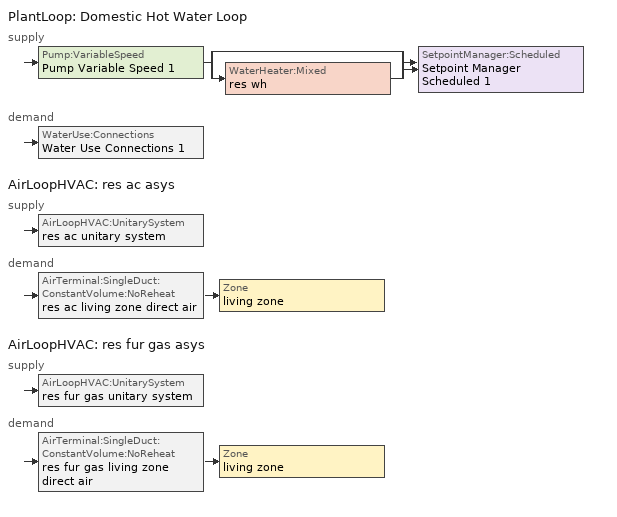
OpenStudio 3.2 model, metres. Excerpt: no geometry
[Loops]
PlantLoop 'Domestic Hot Water Loop'
 supply: Pump:VariableSpeed 'Pump Variable Speed 1' > split
  | bypass
  | WaterHeater:Mixed 'res wh'
  join > SetpointManager:Scheduled 'Setpoint Manager Scheduled 1'
 demand: WaterUse:Connections 'Water Use Connections 1'
AirLoopHVAC 'res ac asys'
 supply: AirLoopHVAC:UnitarySystem 'res ac unitary system'
 demand: AirTerminal:SingleDuct:ConstantVolume:NoReheat 'res ac living zone direct air' > Zone 'living zone'
AirLoopHVAC 'res fur gas asys'
 supply: AirLoopHVAC:UnitarySystem 'res fur gas unitary system'
 demand: AirTerminal:SingleDuct:ConstantVolume:NoReheat 'res fur gas living zone direct air' > Zone 'living zone'
[Sizing:Zone]
living zone: Zone Cooling Design Supply Air Temperature Input Method=SupplyAirTemperature; Zone Cooling Design Supply Air Temperature {C}=14; Zone Cooling Design Supply Air Temperature Difference {deltaC}=11.11; Zone Heating Design Supply Air Temperature Input Method=SupplyAirTemperature; Zone Heating Design Supply Air Temperature {C}=40; Zone Heating Design Supply Air Temperature Difference {deltaC}=11.11; Zone Cooling Design Supply Air Humidity Ratio {kg-H2O/kg-air}=0.0085; Zone Heating Design Supply Air Humidity Ratio {kg-H2O/kg-air}=0.008; Cooling Design Air Flow Method=DesignDay; Heating Design Air Flow Method=DesignDay; Account for Dedicated Outdoor Air System=No; Dedicated Outdoor Air System Control Strategy=NeutralSupplyAir; Dedicated Outdoor Air Low Setpoint Temperature for Design {C}=autosize; Dedicated Outdoor Air High Setpoint Temperature for Design {C}=autosize
[Zone equipment]
living zone: res ac living zone direct air, res fur gas living zone direct air
[PlantLoop]
Domestic Hot Water Loop: Glycol Concentration=0; Maximum Loop Flow Rate {m3/s}=0.01; Plant Loop Volume {m3}=0.003; Load Distribution Scheme=Optimal
[Sizing:Plant]
Domestic Hot Water Loop: Loop Type=Heating; Design Loop Exit Temperature {C}=51.6667; Loop Design Temperature Difference {deltaC}=5.55556; Sizing Option=NonCoincident; Zone Timesteps in Averaging Window=1; Coincident Sizing Factor Mode=None
[Pump:VariableSpeed]
Pump Variable Speed 1: Rated Flow Rate {m3/s}=0.01; Rated Pump Head {Pa}=1; Rated Power Consumption {W}=0; Motor Efficiency=1; Fraction of Motor Inefficiencies to Fluid Stream=0; Coefficient 1 of the Part Load Performance Curve=0; Coefficient 2 of the Part Load Performance Curve=1; Coefficient 3 of the Part Load Performance Curve=0; Coefficient 4 of the Part Load Performance Curve=0; Pump Control Type=Intermittent; Skin Loss Radiative Fraction=0.5; Design Power Sizing Method=PowerPerFlowPerPressure; Design Electric Power per Unit Flow Rate {W/(m3/s)}=348701.1; Design Shaft Power per Unit Flow Rate per Unit Head {W-s/m3-Pa}=1.28205; Design Minimum Flow Rate Fraction=0
[SetpointManager:Scheduled]
Setpoint Manager Scheduled 1: Control Variable=Temperature; Schedule=dhw temp
[WaterHeater:Mixed]
res wh: Tank Volume {m3}=0.107884; Setpoint Temperature Schedule=WH Setpoint Temp; Deadband Temperature Difference {deltaC}=2; Maximum Temperature Limit {C}=99; Heater Control Type=Cycle; Heater Maximum Capacity {W}=9964.42; Heater Minimum Capacity {W}=0; Heater Fuel Type=NaturalGas; Heater Thermal Efficiency=0.78894; Off Cycle Parasitic Fuel Consumption Rate {W}=1; Off Cycle Parasitic Fuel Type=Electricity; Off Cycle Parasitic Heat Fraction to Tank=0; On Cycle Parasitic Fuel Consumption Rate {W}=165; On Cycle Parasitic Fuel Type=Electricity; On Cycle Parasitic Heat Fraction to Tank=0; Ambient Temperature Indicator=ThermalZone; Ambient Temperature Thermal Zone=living zone; Off Cycle Loss Coefficient to Ambient Temperature {W/K}=2.3753; Off Cycle Loss Fraction to Thermal Zone=0.91; On Cycle Loss Coefficient to Ambient Temperature {W/K}=2.3753; On Cycle Loss Fraction to Thermal Zone=1; Use Side Effectiveness=1; Source Side Effectiveness=1; Use Side Design Flow Rate {m3/s}=autosize; Source Side Design Flow Rate {m3/s}=autosize; Indirect Water Heating Recovery Time {hr}=1.5; Source Side Flow Control Mode=IndirectHeatPrimarySetpoint
[WaterHeater:Sizing]
res wh: Design Mode=PeakDraw; Time Storage Can Meet Peak Draw {hr}=0.538503; Time for Tank Recovery {hr}=0; Nominal Tank Volume for Autosizing Plant Connections {m3}=1
[WaterUse:Connections]
Water Use Connections 1: Drain Water Heat Exchanger Type=None; Drain Water Heat Exchanger Destination=Plant; Water Use Equipment Name 1=res shower; Water Use Equipment Name 2=res sink; Water Use Equipment Name 3=res bath; Water Use Equipment Name 4=res shower dist; Water Use Equipment Name 5=res sink dist; Water Use Equipment Name 6=res bath dist; Water Use Equipment Name 7=res cw
[WaterUse:Equipment:Definition]
Name | Peak Flow Rate {m3/s} | Target Temperature Schedule
res shower | 9.68283e-05 | fixtures temperature schedule
res sink | 4.90575e-05 | fixtures temperature schedule
res bath | 0.000325778 | fixtures temperature schedule
res shower dist; res sink dist; res bath dist | 0 | fixtures temperature schedule
res cw | 6.03309e-06 | res cw temperature schedule
[OtherEquipment:Definition] Design Level Calculation Method=EquipmentLevel; Fraction Radiant=0; Fraction Lost=0
Name | Design Level {W} | Fraction Latent
res shower | 2783.71 | 0.486891
res sink | 492.286 | 0.311263
res bath | 4800.25 | 0
[EnergyManagementSystem:Sensor]
Name | Output Variable or Output Meter Index Key | Output Variable or Output Meter
res_shower_tout | res wh | Water Heater Use Side Outlet Temperature
res_af_1_tin_s | living zone | Zone Mean Air Temperature
res_af_1_tt_s | living zone | Zone Outdoor Air Drybulb Temperature
res_ds_res_fur_gas_asys_fan_rtf_s | res fur gas htg supply fan | Fan Runtime Fraction
res_ds_res_ac_asys_fan_rtf_s | res ac clg supply fan | Fan Runtime Fraction
res_ds_res_fur_gas_asys_win_s; res_ds_res_ac_asys_win_s | living zone | Zone Mean Air Humidity Ratio
[Coil:Cooling:DX:SingleSpeed]
res ac cooling coil: Availability Schedule=Always On Discrete; Rated Total Cooling Capacity {W}=9933.66; Rated Sensible Heat Ratio=0.740403; Rated COP {W/W}=4.76039; Rated Air Flow Rate {m3/s}=0.514693; Rated Evaporator Fan Power Per Volume Flow Rate {W/(m3/s)}=773.391; Total Cooling Capacity Function of Temperature Curve=Cool-Cap-fT1; Total Cooling Capacity Function of Flow Fraction Curve=Cool-Cap-fFF1; Energy Input Ratio Function of Temperature Curve=Cool-EIR-fT1; Energy Input Ratio Function of Flow Fraction Curve=Cool-EIR-fFF1; Part Load Fraction Correlation Curve=Cool-PLF-fPLR1; Minimum Outdoor Dry-Bulb Temperature for Compressor Operation {C}=-25; Nominal Time for Condensate Removal to Begin {s}=1000; Ratio of Initial Moisture Evaporation Rate and Steady State Latent Capacity=1.5; Maximum Cycling Rate {cycles/hr}=3; Latent Capacity Time Constant {s}=45; Condenser Type=AirCooled; Evaporative Condenser Effectiveness=0; Evaporative Condenser Air Flow Rate {m3/s}=Autosize; Evaporative Condenser Pump Rated Power Consumption {W}=Autosize; Crankcase Heater Capacity {W}=0; Maximum Outdoor Dry-Bulb Temperature for Crankcase Heater Operation {C}=12.7778; Basin Heater Capacity {W/K}=0; Basin Heater Setpoint Temperature {C}=10
[Fan:OnOff] Availability Schedule=Always On Discrete; Fan Total Efficiency=0.75; Pressure Rise {Pa}=794.58; Maximum Flow Rate {m3/s}=1.16666; Motor Efficiency=1; Motor In Airstream Fraction=1
Name | Fan Power Ratio Function of Speed Ratio Curve | Fan Efficiency Ratio Function of Speed Ratio Curve
res ac clg supply fan | Fan On Off Power Curve | Fan On Off Efficiency Curve
res fur gas htg supply fan | Fan On Off Power Curve 1 | Fan On Off Efficiency Curve 1
[AirLoopHVAC:UnitarySystem] Control Type=Load; Controlling Zone or Thermostat Location=living zone; Dehumidification Control Type=None; Availability Schedule=Always On Discrete; Fan Placement=BlowThrough; Supply Air Fan Operating Mode Schedule=Always Off Discrete; DX Heating Coil Sizing Ratio=1; Use DOAS DX Cooling Coil=No; DOAS DX Cooling Coil Leaving Minimum Air Temperature {C}=2; Latent Load Control=SensibleOnlyLoadControl; Supply Air Flow Rate Method During Cooling Operation=SupplyAirFlowRate; Supply Air Flow Rate Method During Heating Operation=SupplyAirFlowRate; Supply Air Flow Rate When No Cooling or Heating is Required {m3/s}=0; Maximum Supply Air Temperature {C}=48.8889; Maximum Outdoor Dry-Bulb Temperature for Supplemental Heater Operation {C}=21; Maximum Cycling Rate {cycles/hr}=2.5; Heat Pump Time Constant {s}=60; Fraction of On-Cycle Power Use=0.01; Heat Pump Fan Delay Time {s}=60; Ancilliary On-Cycle Electric Power {W}=0; Ancilliary Off-Cycle Electric Power {W}=0
Name | Supply Fan | Cooling Coil | Supply Air Flow Rate During Cooling Operation {m3/s} | Supply Air Flow Rate During Heating Operation {m3/s} | Heating Coil
res ac unitary system | res ac clg supply fan | res ac cooling coil | 0.665196 | 0
res fur gas unitary system | res fur gas htg supply fan |  | 0 | 1.16665 | res fur gas heating coil
[AirLoopHVAC] Availability Schedule=Always On Discrete; Design Supply Air Flow Rate {m3/s}=1.16665; Design Return Air Flow Fraction of Supply Air Flow=1
res ac asys; res fur gas asys
[Sizing:System] Type of Load to Size On=Sensible; Design Outdoor Air Flow Rate {m3/s}=Autosize; Central Heating Maximum System Air Flow Ratio=0.3; Preheat Design Temperature {C}=7; Preheat Design Humidity Ratio {kg-H2O/kg-Air}=0.008; Precool Design Temperature {C}=12.8; Precool Design Humidity Ratio {kg-H2O/kg-Air}=0.008; Central Cooling Design Supply Air Temperature {C}=12.8; Central Heating Design Supply Air Temperature {C}=16.7; Sizing Option=NonCoincident; 100% Outdoor Air in Cooling=Yes; 100% Outdoor Air in Heating=Yes; Central Cooling Design Supply Air Humidity Ratio {kg-H2O/kg-Air}=0.0085; Central Heating Design Supply Air Humidity Ratio {kg-H2O/kg-Air}=0.008; Cooling Design Air Flow Method=DesignDay; Cooling Design Air Flow Rate {m3/s}=0; Heating Design Air Flow Method=DesignDay; Heating Design Air Flow Rate {m3/s}=0; System Outdoor Air Method=ZoneSum; Zone Maximum Outdoor Air Fraction=1; Cooling Supply Air Flow Rate Per Floor Area {m3/s-m2}=0.00996765; Cooling Fraction of Autosized Cooling Supply Air Flow Rate=1; Cooling Supply Air Flow Rate Per Unit Cooling Capacity {m3/s-W}=3.94755e-05; Heating Supply Air Flow Rate Per Floor Area {m3/s-m2}=0.00996765; Heating Fraction of Autosized Heating Supply Air Flow Rate=1; Heating Fraction of Autosized Cooling Supply Air Flow Rate=1; Heating Supply Air Flow Rate Per Unit Heating Capacity {m3/s-W}=3.15882e-05; Cooling Design Capacity Method=CoolingDesignCapacity; Cooling Design Capacity {W}=autosize; Cooling Design Capacity Per Floor Area {W/m2}=234.7; Fraction of Autosized Cooling Design Capacity=1; Heating Design Capacity Method=HeatingDesignCapacity; Heating Design Capacity {W}=autosize; Heating Design Capacity Per Floor Area {W/m2}=157; Fraction of Autosized Heating Design Capacity=1; Central Cooling Capacity Control Method=OnOff
res ac asys; res fur gas asys
[AirTerminal:SingleDuct:ConstantVolume:NoReheat] Availability Schedule=Always On Discrete; Maximum Air Flow Rate {m3/s}=1.16665
res ac living zone direct air; res fur gas living zone direct air
[Coil:Heating:Gas]
res fur gas heating coil: Availability Schedule=Always On Discrete; Gas Burner Efficiency=0.8; Nominal Capacity {W}=39449.8; Parasitic Electric Load {W}=76; Parasitic Gas Load {W}=0; Fuel Type=NaturalGas
[ElectricEquipment:Definition]
res cw: Design Level Calculation Method=EquipmentLevel; Design Level {W}=906.603; Fraction Latent=0; Fraction Radiant=0.48; Fraction Lost=0.2
[Schedule:Constant]
Name | Value
dhw temp; WH Setpoint Temp | 51.6667
fixtures temperature schedule | 43.3333
Always On Discrete | 1
Always Off Discrete | 0
res cw temperature schedule | 52.666
[Curve:Biquadratic] Minimum Value of x=13.88; Maximum Value of x=23.88; Minimum Value of y=18.33; Maximum Value of y=51.66
Name | Coefficient1 Constant | Coefficient2 x | Coefficient3 x**2 | Coefficient4 y | Coefficient5 y**2 | Coefficient6 x*y
Cool-Cap-fT1 | 1.5509 | -0.0750501 | 0.00309714 | 0.00240111 | -5.0544e-05 | -0.000427281
Cool-EIR-fT1 | -0.304283 | 0.118048 | -0.00342467 | -0.00626191 | 0.000695427 | -0.000469975
[Curve:Quadratic] Minimum Value of x=0
Name | Coefficient1 Constant | Coefficient2 x | Coefficient3 x**2 | Maximum Value of x | Minimum Curve Output | Maximum Curve Output
Cool-PLF-fPLR1 | 0.93 | 0.07 | 0 | 1 | 0.7 | 1
Cool-Cap-fFF1 | 0.718605 | 0.4101 | -0.128705 | 2 | 0 | 2
Cool-EIR-fFF1 | 1.323 | -0.477711 | 0.154712 | 2 | 0 | 2
[Curve:Exponent] Coefficient1 Constant=1; Coefficient2 Constant=0; Coefficient3 Constant=0; Minimum Value of x=0; Maximum Value of x=1
Fan On Off Power Curve; Fan On Off Power Curve 1
[Curve:Cubic] Coefficient1 Constant=1; Coefficient2 x=0; Coefficient3 x**2=0; Coefficient4 x**3=0; Minimum Value of x=0; Maximum Value of x=1
Fan On Off Efficiency Curve; Fan On Off Efficiency Curve 1
